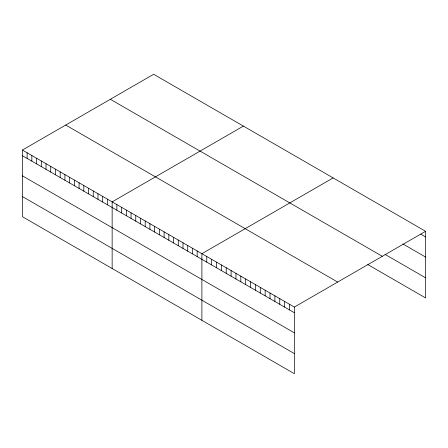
<?xml version="1.0" encoding="UTF-8"?>
<svg xmlns="http://www.w3.org/2000/svg" width="448" height="448" viewBox="0 0 448 448"><rect width="100%" height="100%" fill="white"/><g stroke="black" fill="none" stroke-linecap="round" stroke-linejoin="round"><path stroke-width="0.67" d="M22.4 150.052L294.358 307.07L294.358 373.716L22.4 216.703L22.4 150.052L153.642 74.284L425.6 231.297L425.6 297.948L367.741 264.538M243.387 126.095L112.146 201.869L112.146 268.52M333.133 177.912L201.891 253.686L201.891 320.331M294.358 307.07L425.6 231.297M420.734 234.13L425.6 236.942M402.886 243.958L425.6 257.074M385.045 254.397L425.6 277.816M110.331 99.288L382.29 256.301M65.71 125.048L337.669 282.066M22.4 155.697L294.358 312.715M22.4 175.829L294.358 332.842M22.4 196.571L294.358 353.584M289.492 304.259L289.492 309.904M284.626 301.448L284.626 307.093M279.759 298.637L279.759 304.282M274.893 295.831L274.893 301.476M270.026 293.02L270.026 298.665M265.16 290.209L265.16 295.854M260.294 287.398L260.294 293.042M255.427 284.592L255.427 290.237M250.561 281.781L250.561 287.426M245.694 278.97L245.694 284.614M240.828 276.164L240.828 281.803M235.962 273.353L235.962 278.998M231.09 270.542L231.09 276.186M226.223 267.73L226.223 273.375M221.357 264.925L221.357 270.57M216.49 262.114L216.49 267.758M211.624 259.302L211.624 264.947M206.758 256.491L206.758 262.136M197.17 250.958L197.17 256.603M192.444 248.231L192.444 253.876M187.723 245.504L187.723 251.149M182.997 242.777L182.997 248.422M178.276 240.05L178.276 245.694M173.55 237.322L173.55 242.967M168.829 234.595L168.829 240.24M164.102 231.868L164.102 237.513M159.382 229.141L159.382 234.786M154.655 226.414L154.655 232.058M149.934 223.686L149.934 229.331M145.208 220.959L145.208 226.604M140.487 218.232L140.487 223.877M135.766 215.505L135.766 221.15M131.04 212.778L131.04 218.422M126.319 210.05L126.319 215.695M121.593 207.323L121.593 212.968M116.872 204.596L116.872 210.241M107.425 199.142L107.425 204.786M102.698 196.414L102.698 202.059M97.978 193.687L97.978 199.332M93.251 190.96L93.251 196.605M88.53 188.233L88.53 193.878M83.804 185.506L83.804 191.15M79.083 182.778L79.083 188.423M74.357 180.051L74.357 185.696M69.636 177.324L69.636 182.969M64.91 174.597L64.91 180.242M60.189 171.87L60.189 177.514M55.462 169.142L55.462 174.787M50.742 166.415L50.742 172.06M46.015 163.688L46.015 169.333M41.294 160.961L41.294 166.606M36.568 158.234L36.568 163.878M31.847 155.506L31.847 161.151M27.121 152.779L27.121 158.424"/></g></svg>
